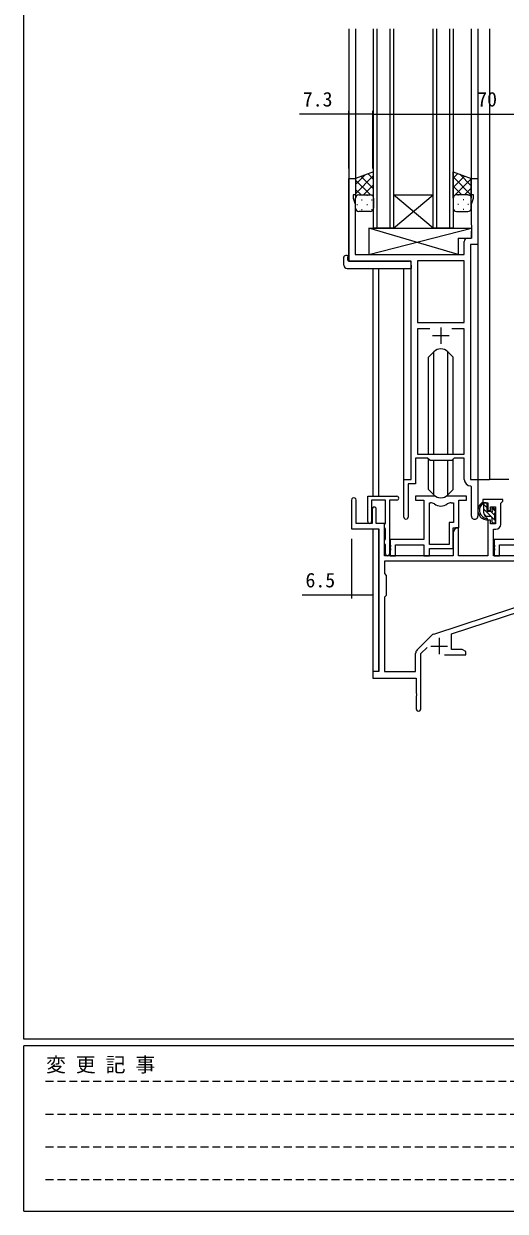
# Model space of a CAD drawing. Units: millimetres, scale not verified. Extents: x -567 to 567, y -403 to 403.
# Drawn here: x -562.7 to -417.3, y -403 to -44.1 of the extents above; entities that cross this region are included whole.
import ezdxf
from ezdxf.enums import TextEntityAlignment as Align

# ---------------------------------------------------------------- set-up
doc = ezdxf.new("R2010")
doc.units = ezdxf.units.MM
doc.header["$LTSCALE"] = 2
doc.linetypes.add('DASHED1', pattern=[1.8, 1.2, -0.6])
for name, color, linetype, lineweight in [('0-1_USER1', 2, 'Continuous', 9), ('0-2_YKK_ZWAK', 4, 'Continuous', 9), ('0-3_YKK_11', 6, 'Continuous', 9), ('0-4_YKK_12', 7, 'Continuous', 9), ('0-5_YKK_13', 7, 'Continuous', 9)]:
    doc.layers.add(name, color=color, linetype=linetype, lineweight=lineweight)
doc.styles.add('ＭＳ ゴシック', font='')
doc.styles.get('ＭＳ ゴシック').set_extended_font_data('MS Gothic')

msp = doc.modelspace()

# ---------------------------------------------------------------- linework, layer by layer
at = {"layer": '0-1_USER1'}
for p, q in [((-464.531, -45.64), (-464.531, -115.89)), ((-462.531, -45.64), (-462.531, -91.39)), ((-457.031, -105.89), (-457.031, -45.64)), ((-456.031, -45.64), (-456.031, -105.89)), ((-452.031, -105.89), (-452.031, -45.64)), ((-439.031, -105.89), (-439.031, -45.64)), ((-438.031, -45.64), (-438.031, -105.89)), ((-434.031, -105.89), (-434.031, -45.64)), ((-427.531, -45.64), (-427.531, -91.39)), ((-425.531, -45.64), (-425.531, -181.89)), ((-422.031, -45.64), (-422.031, -181.89)), ((-451.031, -95.89), (-439.031, -95.89)), ((-451.031, -105.89), (-439.031, -95.89)), ((-439.031, -105.89), (-451.031, -95.89)), ((-451.031, -105.89), (-439.031, -105.89)), ((-457.231, -118.077), (-457.231, -186.89)), ((-455.601, -118.077), (-455.601, -186.89)), ((-447.931, -182.19), (-447.931, -118.077)), ((-425.831, -181.89), (-422.031, -181.89)), ((-416.231, -181.89), (-422.031, -181.89)), ((-457.231, -196.79), (-457.231, -240.19)), ((-455.601, -196.819), (-455.601, -239.86))]:
    msp.add_line(p, q, dxfattribs=at)
for points in [[(-451.031, -45.64), (-451.031, -105.89), (-457.031, -105.89)], [(-433.031, -45.64), (-433.031, -105.89), (-439.031, -105.89)]]:
    msp.add_lwpolyline(points, dxfattribs=at)
at = {"layer": '0-2_YKK_ZWAK'}
for p, q in [((-457.031, -91.213), (-458.735, -89.509)), ((-433.031, -90.813), (-431.621, -89.402)), ((-427.531, -93.093), (-430.994, -89.631)), ((-462.531, -92.693), (-459.698, -89.859)), ((-462.531, -95.521), (-457.031, -90.021)), ((-458.011, -95.89), (-462.531, -91.37)), ((-457.031, -94.041), (-460.809, -90.263)), ((-460.071, -95.89), (-457.031, -92.85)), ((-433.031, -93.641), (-429.547, -90.157)), ((-427.531, -95.921), (-433.031, -90.421)), ((-433.031, -96.47), (-427.531, -90.97)), ((-430.392, -95.89), (-433.031, -93.25)), ((-460.84, -95.89), (-462.531, -94.198)), ((-462.531, -99.89), (-462.531, -96.89)), ((-461.946, -95.98), (-461.911, -95.98)), ((-461.531, -95.89), (-458.031, -95.89)), ((-461.531, -95.89), (-458.031, -95.89)), ((-459.081, -95.98), (-458.881, -95.98)), ((-457.438, -96.085), (-457.031, -95.678)), ((-457.031, -96.87), (-457.032, -96.869)), ((-457.031, -96.89), (-457.031, -99.89)), ((-432.827, -96.283), (-433.031, -96.078)), ((-433.031, -96.89), (-433.031, -99.89)), ((-428.531, -95.89), (-432.031, -95.89)), ((-428.531, -95.89), (-432.031, -95.89)), ((-431.381, -95.98), (-431.581, -95.98)), ((-429.623, -95.89), (-427.531, -93.798)), ((-428.351, -95.98), (-428.551, -95.98)), ((-427.56, -96.654), (-427.531, -96.626)), ((-427.531, -99.89), (-427.531, -96.89)), ((-462.111, -98.81), (-461.911, -98.81)), ((-460.696, -97.395), (-460.496, -97.395)), ((-460.696, -100.225), (-460.496, -100.225)), ((-459.081, -98.81), (-458.881, -98.81)), ((-457.666, -97.395), (-457.466, -97.395)), ((-457.666, -100.225), (-457.466, -100.225)), ((-432.796, -97.395), (-432.996, -97.395)), ((-432.796, -100.225), (-432.974, -100.225)), ((-431.381, -98.81), (-431.581, -98.81)), ((-429.766, -97.395), (-429.966, -97.395)), ((-429.766, -100.225), (-429.966, -100.225)), ((-428.351, -98.81), (-428.551, -98.81)), ((-458.031, -100.89), (-461.531, -100.89)), ((-432.031, -100.89), (-428.531, -100.89)), ((-458.457, -105.89), (-458.457, -113.89)), ((-458.457, -105.89), (-427.461, -105.89)), ((-458.457, -113.89), (-427.461, -105.89)), ((-431.457, -113.89), (-458.457, -105.89)), ((-427.461, -105.89), (-427.461, -108.89)), ((-431.457, -108.89), (-431.457, -113.89)), ((-431.457, -108.89), (-427.461, -108.89)), ((-466.019, -117.077), (-466.019, -114.702)), ((-464.831, -115.59), (-464.831, -114.698)), ((-458.457, -113.89), (-431.457, -113.89)), ((-465.019, -118.077), (-445.731, -118.077)), ((-464.531, -115.89), (-446.231, -115.89)), ((-445.731, -117.077), (-445.731, -116.39)), ((-445.731, -117.077), (-445.731, -118.077)), ((-438.853, -143.268), (-440.481, -144.897)), ((-438.849, -174.19), (-438.849, -143.265)), ((-434.614, -174.19), (-434.614, -143.265)), ((-434.61, -143.268), (-432.981, -144.897)), ((-440.481, -174.19), (-440.481, -144.897)), ((-432.981, -174.19), (-432.981, -144.897)), ((-440.481, -184.882), (-440.481, -175.64)), ((-432.981, -184.882), (-432.981, -175.64)), ((-438.849, -186.515), (-438.849, -176.12)), ((-434.614, -186.515), (-434.614, -176.12)), ((-438.853, -186.511), (-440.481, -184.882)), ((-434.61, -186.511), (-432.981, -184.882)), ((-423.061, -188.89), (-424.361, -188.89)), ((-423.761, -192.09), (-423.761, -188.89)), ((-422.761, -190.415), (-423.761, -189.415)), ((-422.761, -191.19), (-422.761, -189.19)), ((-420.261, -194.329), (-423.761, -190.829)), ((-422.929, -193.075), (-423.747, -192.257)), ((-421.661, -193.09), (-422.761, -193.09)), ((-421.822, -191.49), (-422.461, -191.49)), ((-420.461, -192.715), (-421.455, -191.722)), ((-421.361, -190.69), (-421.361, -191.029)), ((-421.361, -193.39), (-421.361, -194.69)), ((-420.261, -191.501), (-421.279, -190.483)), ((-420.349, -190.978), (-420.849, -190.478)), ((-420.461, -193.99), (-420.461, -191.99)), ((-420.261, -191.79), (-420.261, -191.19)), ((-421.015, -194.99), (-421.361, -194.643)), ((-421.061, -194.99), (-420.561, -194.99)), ((-420.261, -194.69), (-420.261, -194.19))]:
    msp.add_line(p, q, dxfattribs=at)
for points in [[(-457.031, -96.89), (-457.031, -88.89), (-462.531, -90.89), (-462.531, -96.89)], [(-433.031, -96.89), (-433.031, -88.89), (-427.531, -90.89), (-427.531, -96.89)], [(-465.019, -114.198), (-464.831, -114.198), (-464.831, -114.698)]]:
    msp.add_lwpolyline(points, dxfattribs=at)
for centre, radius, start, end in [((-461.531, -96.89), 1, 89.9999, 179.9999), ((-461.531, -96.89), 1, 89.9999, 179.9999), ((-458.031, -96.89), 1, 359.9999, 89.9999), ((-458.031, -96.89), 1, 359.9999, 89.9999), ((-432.031, -96.89), 1, 90.0001, 180.0001), ((-432.031, -96.89), 1, 90.0001, 180.0001), ((-428.531, -96.89), 1, 0.0001, 90.0001), ((-428.531, -96.89), 1, 0.0001, 90.0001), ((-461.531, -99.89), 1, 179.9999, 269.9999), ((-458.031, -99.89), 1, 269.9999, 359.9999), ((-432.031, -99.89), 1, 180.0001, 270.0001), ((-428.531, -99.89), 1, 270.0001, 0.0001), ((-465.592, -114.674), 0.427, 134.08303, 183.7494), ((-465.246, -115.344), 1.168, 78.78365, 123.34093), ((-465.019, -117.077), 1, 180, 269.99489), ((-464.531, -115.59), 0.3, 180, 270), ((-446.231, -116.39), 0.5, 0, 90), ((-436.731, -145.39), 3, 45, 135), ((-436.731, -184.39), 3, 225, 315), ((-422.647, -191.211), 2.885, 126.45193, 263.90389), ((-422.562, -191.177), 2.504, 139.45806, 259.25217), ((-424.622, -189.294), 0.3, 301.6219, 336.95039), ((-424.161, -189.49), 0.2, 36.8699, 156.95039), ((-423.761, -189.19), 0.3, 216.8699, 270), ((-423.061, -189.19), 0.3, 0, 90), ((-422.761, -192.09), 1, 180, 270), ((-422.883, -193.84), 0.25, 253.6388, 125.58163), ((-422.461, -191.19), 0.3, 180, 270), ((-421.822, -191.79), 0.3, 33.05573, 90), ((-421.661, -193.39), 0.3, 0, 90), ((-421.361, -191.49), 0.25, 213.05573, 56.94427), ((-421.061, -190.69), 0.3, 45, 180), ((-421.061, -191.029), 0.3, 180, 236.94427), ((-420.461, -191.79), 0.2, 270, 0), ((-420.561, -191.19), 0.3, 0, 45), ((-421.061, -194.69), 0.3, 180, 270), ((-420.561, -194.69), 0.3, 270, 0), ((-420.461, -194.19), 0.2, 0, 90)]:
    msp.add_arc(centre, radius, start, end, dxfattribs=at)
at = {"layer": '0-3_YKK_11'}
for p, q in [((-464.531, -87.89), (-464.531, -70.471)), ((-457.231, -87.89), (-457.231, -70.471)), ((-457.231, -87.89), (-457.231, -70.471)), ((-457.231, -71.471), (-387.231, -71.471)), ((-463.731, -199.79), (-463.731, -217.79)), ((-457.231, -199.79), (-457.231, -217.79))]:
    msp.add_line(p, q, dxfattribs=at)
for points in [[(-457.231, -71.471), (-464.531, -71.471), (-479.431, -71.471)], [(-457.231, -216.79), (-463.731, -216.79), (-478.631, -216.79)]]:
    msp.add_lwpolyline(points, dxfattribs=at)
for centre, start, end in [((-464.531, -71.471), 0, 180), ((-464.531, -71.471), 180, 0), ((-457.231, -71.471), 0, 180), ((-457.231, -71.471), 0, 180), ((-457.231, -71.471), 180, 0), ((-457.231, -71.471), 180, 0), ((-463.731, -216.79), 0, 180), ((-463.731, -216.79), 180, 0), ((-457.231, -216.79), 0, 180), ((-457.231, -216.79), 180, 0)]:
    msp.add_arc(centre, 0.106, start, end, dxfattribs=at)
at = {"layer": '0-4_YKK_12'}
for p, q in [((-443.801, -115.82), (-443.801, -134.39)), ((-440.082, -136.32), (-443.801, -136.32)), ((-436.731, -135.89), (-436.731, -140.89)), ((-439.231, -138.39), (-434.231, -138.39)), ((-452.231, -188.09), (-452.231, -204.29)), ((-450.031, -188.09), (-452.231, -188.09)), ((-440.201, -201.49), (-440.201, -188.89)), ((-408.901, -206.52), (-453.801, -206.52)), ((-443.922, -233.38), (-439.484, -228.942)), ((-439.731, -232.19), (-434.731, -232.19)), ((-437.231, -229.69), (-437.231, -234.69))]:
    msp.add_line(p, q, dxfattribs=at)
for points in [[(-447.931, -193.24), (-447.931, -181.89), (-445.731, -181.89), (-445.731, -115.89), (-464.531, -115.89), (-464.531, -90.89), (-462.531, -90.89), (-462.531, -95.89), (-463.231, -95.89), (-463.231, -96.89), (-462.601, -98.621), (-462.601, -113.89), (-429.661, -113.89), (-429.661, -109.96)], [(-428.661, -108.96), (-427.461, -108.96), (-427.461, -106.848), (-427.341, -106.665), (-427.341, -106.115), (-427.461, -105.931), (-427.461, -105.848), (-427.341, -105.665), (-427.341, -105.115), (-427.461, -104.931), (-427.461, -98.621), (-426.831, -96.89), (-426.831, -95.89), (-427.531, -95.89), (-427.531, -90.89), (-425.531, -90.89), (-425.531, -110.89), (-427.731, -110.89)], [(-427.731, -110.89), (-427.731, -181.89), (-425.531, -181.89), (-425.531, -192.925)], [(-440.082, -136.32), (-443.801, -136.32), (-443.801, -174.19), (-429.661, -174.19), (-429.661, -136.32), (-433.381, -136.32)], [(-429.661, -181.82), (-429.661, -175.39), (-432.731, -175.39), (-433.461, -176.12), (-440.001, -176.12), (-440.731, -175.39), (-444.431, -175.39), (-444.431, -183.19), (-446.631, -183.19), (-446.631, -193.24)], [(-427.461, -192.925), (-427.461, -184.118), (-427.748, -183.818)], [(-463.731, -188.09), (-463.731, -196.79), (-455.431, -196.79), (-455.431, -239.89), (-457.231, -239.89), (-457.231, -241.89), (-444.231, -241.89), (-444.231, -246.431), (-444.111, -246.615), (-444.111, -247.165), (-444.231, -247.348), (-444.231, -251.14)], [(-457.431, -190.79), (-457.431, -195.19), (-462.331, -195.19), (-462.331, -188.09)], [(-458.831, -194.59), (-458.831, -186.89), (-450.031, -186.89)], [(-453.431, -204.29), (-453.431, -201.648), (-453.551, -201.465), (-453.731, -201.19), (-453.731, -200.29), (-453.551, -200.015), (-453.431, -199.831), (-453.431, -196.848), (-453.551, -196.665), (-453.731, -196.39), (-453.731, -195.49), (-453.551, -195.215), (-453.431, -195.031), (-453.431, -188.09), (-457.631, -188.09), (-457.631, -194.59)], [(-418.631, -195.42), (-418.631, -188.99), (-418.331, -188.69), (-418.031, -188.39), (-418.031, -187.89), (-424.031, -187.89), (-424.031, -188.89), (-422.531, -188.89), (-422.531, -191.19), (-421.731, -191.19), (-421.731, -190.09), (-420.261, -190.09), (-420.261, -195.29), (-421.731, -195.29), (-421.731, -194.19), (-422.531, -194.19), (-422.531, -204.89), (-431.401, -204.89), (-431.401, -196.49), (-432.331, -196.49), (-433.031, -197.702), (-433.031, -204.89), (-453.731, -204.89), (-453.731, -195.19), (-456.231, -195.19), (-456.231, -190.79)], [(-441.831, -188.09), (-441.831, -199.99), (-452.031, -199.99), (-452.031, -201.531), (-451.911, -201.715), (-451.911, -202.265), (-452.031, -202.448), (-452.031, -202.531), (-451.911, -202.715), (-451.911, -203.265), (-452.031, -203.448), (-452.031, -204.89), (-450.401, -204.89), (-450.401, -201.62), (-441.831, -201.62), (-441.831, -204.89), (-440.201, -204.89), (-440.201, -202.69), (-433.031, -202.69), (-433.031, -196.49), (-431.331, -196.49), (-431.331, -188.09), (-429.031, -188.09), (-429.031, -186.89), (-434.484, -186.89)], [(-438.979, -186.89), (-444.431, -186.89), (-444.431, -188.09), (-441.831, -188.09)], [(-440.201, -201.49), (-440.201, -188.89), (-439.83, -188.89)], [(-433.633, -188.89), (-432.961, -188.89), (-432.961, -194.86), (-434.231, -194.86), (-434.231, -201.49), (-440.201, -201.49)], [(-420.831, -204.89), (-420.831, -196.92), (-420.131, -196.92)], [(-410.431, -199.99), (-420.631, -199.99), (-420.631, -201.531), (-420.511, -201.715), (-420.511, -202.265), (-420.631, -202.448), (-420.631, -202.531), (-420.511, -202.715), (-420.511, -203.265), (-420.631, -203.448), (-420.631, -204.89), (-419.001, -204.89), (-419.001, -201.62), (-410.431, -201.62)], [(-408.901, -206.52), (-453.801, -206.52), (-453.801, -210.32), (-453.231, -210.89), (-453.231, -216.89), (-453.801, -217.46), (-453.801, -239.89), (-444.361, -239.89), (-444.361, -234.441)], [(-408.731, -204.89), (-420.831, -204.89)], [(-438.892, -228.578), (-406.731, -217.99), (-406.731, -216.19)], [(-435.581, -234.89), (-429.231, -234.89), (-429.231, -233.89), (-430.323, -233.26), (-433.531, -233.26), (-433.531, -228.529), (-407.304, -219.894)], [(-442.731, -251.14), (-442.731, -234.495), (-440.88, -232.643)]]:
    msp.add_lwpolyline(points, dxfattribs=at)
msp.add_lwpolyline([(-443.801, -115.82), (-443.801, -134.39), (-429.661, -134.39), (-429.661, -115.82)], close=True, dxfattribs=at)
for centre, radius, start, end in [((-428.661, -109.96), 1, 90.00001, 179.99999), ((-427.661, -181.82), 2, 180, 267.50807), ((-463.031, -188.09), 0.7, 359.99999, 180.00001), ((-456.831, -190.79), 0.6, 359.99999, 180.00001), ((-450.031, -187.49), 0.6, 269.99999, 90.00001), ((-439.83, -190.89), 2, 54.22519, 90.00004), ((-438.979, -188.89), 2, 64.91237, 90.00001), ((-436.731, -186.59), 3.3, 234.22517, 305.77483), ((-436.731, -184.09), 3.3, 244.91238, 295.08762), ((-434.484, -188.89), 2, 89.99997, 115.08762), ((-433.633, -190.89), 2, 89.99996, 125.77481), ((-447.281, -193.24), 0.65, 179.99999, 0.00001), ((-426.496, -192.925), 0.965, 179.99999, 0.00001), ((-458.231, -194.59), 0.6, 179.99999, 0.00001), ((-420.131, -195.42), 1.5, 270.00001, 359.99999), ((-452.831, -204.29), 0.6, 179.99999, 0.00001), ((-438.423, -230.003), 1.5, 108.22315, 134.99999), ((-442.861, -234.441), 1.5, 134.99999, 179.99998), ((-443.481, -251.14), 0.75, 179.99999, 0.00001)]:
    msp.add_arc(centre, radius, start, end, dxfattribs=at)
at = {"layer": '0-5_YKK_13'}
for p, q in [((-562.726, -351), (-562.726, 399)), ((537.274, -351), (-562.726, -351)), ((483.274, -353), (-562.726, -353)), ((-562.726, -403), (-562.726, -353)), ((-562.726, -403), (483.274, -403))]:
    msp.add_line(p, q, dxfattribs=at)
at = {"layer": '0-5_YKK_13', "linetype": 'DASHED1'}
for p, q in [((-556.157, -363.732), (-201.596, -363.732)), ((-556.157, -373.63), (-201.596, -373.63)), ((-556.157, -383.528), (-201.596, -383.528)), ((-556.157, -393.426), (-201.596, -393.426))]:
    msp.add_line(p, q, dxfattribs=at)

# ---------------------------------------------------------------- texts
at = {"layer": '0-3_YKK_11', "style": 'ＭＳ ゴシック'}
for s, p in [('7.3', (-478.431, -70.471)), ('70', (-425.751, -70.471)), ('6.5', (-477.631, -215.79))]:
    msp.add_text(s, height=4.399, dxfattribs=at).set_placement(p, align=Align.BOTTOM_LEFT)
at = {"layer": '0-5_YKK_13', "style": 'ＭＳ ゴシック'}
msp.add_text('変 更 記 事', height=4.399, dxfattribs=at).set_placement((-555.991, -362.209), align=Align.BOTTOM_LEFT)

doc.saveas('drawing.dxf')
